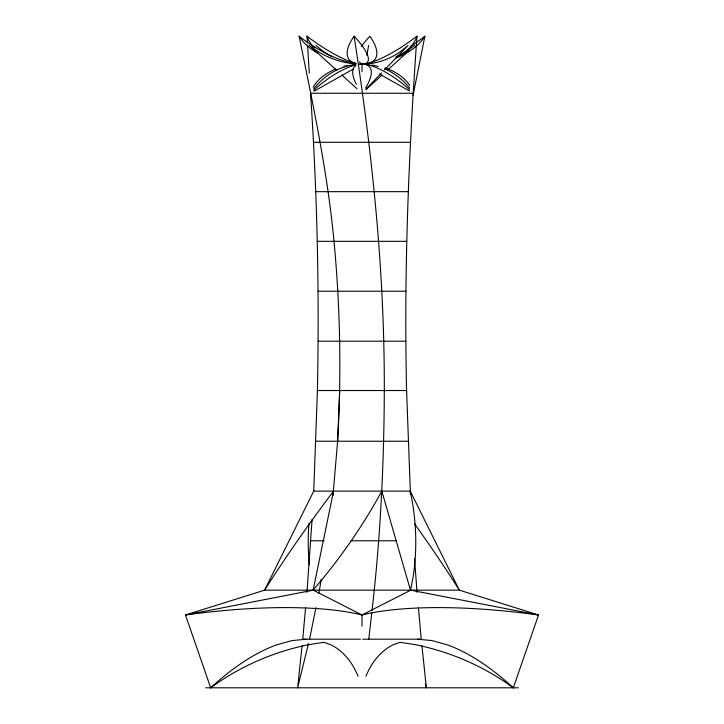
<?xml version="1.0" encoding="UTF-8"?>
<svg xmlns="http://www.w3.org/2000/svg" width="724" height="724" viewBox="0 0 724 724"><rect width="100%" height="100%" fill="white"/><g stroke="black" fill="none" stroke-linecap="round" stroke-linejoin="round"><path stroke-width="1.09" d="M406.607 391.232C403.793 272.794 408.58 154.33 416.979 36.2A61.911 15.53 -36.8 0 1 362 64.137A61.911 23.349 33.2 0 1 359.982 64.083M384.299 390.526C384.055 463.903 380.444 537.317 372.082 610.232M317.393 391.232C319.456 291.872 317.257 192.421 310.515 93.26L413.485 93.26M358.09 676.252A240.015 108.582 -61.5 0 0 330.922 644.794L323.927 642.297L307.899 644.794A240.015 217.173 0 0 0 210.684 687.8L185.471 615.002L264.586 590.169L313.745 491.107L317.411 390.526L406.589 390.526L410.454 494.492M333.013 495.524L337.61 441.233L339.701 390.526M337.61 441.233C341.493 374.625 340.289 307.763 333.999 241.336C327.565 172.149 312.922 104.184 299.121 36.2A61.911 23.349 33.2 0 0 355.611 63.64M306.949 592.404L312.08 519.325M305.546 608.006L302.75 639.202L360.471 639.202M302.053 645.835L297.636 687.8L308.487 643.527M368.788 639.202L371.828 612.459M321.284 579.2L318.841 593.445M368.634 45.377L367.575 51.368A97.957 11.303 -90 0 1 366.715 55.214M413.051 95.441L424.879 36.2A61.911 23.349 -33.2 0 1 410.58 46.273M309.537 639.202L315.963 607.608M365.91 676.252A240.015 108.582 61.5 0 1 393.078 644.794L400.073 642.297L416.101 644.794A240.015 217.173 0 0 1 513.316 687.8L538.529 615.002L459.414 590.169L264.586 590.169L271.871 578.82A374.806 82.156 -51 0 1 333.547 491.107L313.13 590.169L322.669 578.82A374.806 204.91 -42.8 0 0 381.81 491.107L410.481 590.169L412.798 578.82A374.806 287.066 17.1 0 0 410.255 491.107L313.745 491.107M365.91 89.197L381.548 72.97M384.679 69.721L408.137 45.377L400.815 51.368A97.957 78.617 -90 0 1 362 64.137A61.911 23.349 -33.2 0 1 359.828 64.065M366.19 89.459L382.1 75.015M387.964 69.703L408.906 50.698M414.762 45.377L406.39 51.368A97.957 89.912 90 0 1 395.956 56.888M314.397 91.061L353.258 69.079M362 615.002L410.707 590.169L538.529 615.002A222.214 57.621 8.9 0 0 362 615.002A222.214 57.621 -8.9 0 0 185.471 615.002L313.293 590.169L362 615.002L362 626.197M306.143 639.202L291.962 640.604L276.821 644.794A240.015 108.582 -61.5 0 0 210.684 687.8M313.51 142.284L410.49 142.284M315.773 191.67L408.227 191.67M317.293 241.336L406.707 241.336M318.071 291.211L405.929 291.211M318.108 341.203L405.892 341.203M315.936 441.233L408.065 441.233M310.813 540.783L324.171 540.783M350.878 540.783L396.499 540.783M362.715 639.202L421.25 639.202L418.454 608.006M205.643 687.8L518.357 687.8M417.857 639.202L432.038 640.604L447.179 644.794A240.015 108.582 61.5 0 1 513.316 687.8M379.485 74.029L409.603 91.061M315.863 45.377L323.185 51.368A97.957 78.617 90 0 0 332.316 56.888M336.877 70.463L309.238 45.377L317.61 51.368A97.957 89.912 90 0 0 355.674 63.893M341.9 75.015L356.977 88.699M410.255 491.107L459.351 590.169L452.129 578.82A374.806 82.156 51 0 0 414.617 523.914M425.305 683.483L426.364 687.8L421.947 645.835M365.593 87.921A52.662 18.426 -40.3 0 0 362 64.137A61.911 15.53 36.8 0 0 354.099 36.2C372.308 153.669 384.716 272.251 384.299 391.232M417.051 592.404L414.526 558.738M355.801 63.25A61.911 15.53 36.8 0 1 307.021 36.2L307.428 42.915M307.564 45.15L309.275 73.124M359.584 61.884A97.957 11.303 -90 0 0 362 64.137L362 71.812M313.646 90.328A52.662 18.426 -40.3 0 1 355.249 65.079M409.549 89.595A52.662 18.426 40.3 0 0 362 64.137A75.251 65.169 90 0 1 368.588 64.526M371.855 65.006A75.251 65.169 90 0 1 378.317 66.536M384.607 68.807A75.251 65.169 90 0 1 409.639 88.038M356.344 84.292A52.662 18.426 40.3 0 1 355.946 65.603M313.691 88.88A75.251 65.169 -90 0 1 355.412 64.526M313.121 87.269A52.662 36.852 0 0 1 335.791 69.024M343.936 66.373A52.662 36.852 0 0 1 347.031 65.658M353.348 64.635A52.662 36.852 0 0 1 355.502 64.418M369.602 63.839A61.911 38.87 5.4 0 1 362 64.137A52.662 36.852 0 0 1 368.498 64.418M385.05 67.857A52.662 36.852 0 0 1 409.694 85.36M365.213 63.974A61.911 23.349 33.2 0 0 369.901 36.2A61.911 15.53 -36.8 0 0 361.276 46.562M370.697 63.25A61.911 23.349 -33.2 0 1 365.077 64.011M355.05 63.25A61.911 23.349 -33.2 0 1 354.099 36.2M424.879 36.2A61.911 38.87 -5.4 0 1 396.028 57.965M368.579 63.911A61.911 38.87 -5.4 0 1 362 64.137M353.33 63.739A61.911 38.87 -5.4 0 0 355.484 63.911A61.911 38.87 5.4 0 1 353.212 63.739M314.334 47.811A61.911 38.87 -5.4 0 1 307.021 36.2M416.979 36.2A61.911 38.87 5.4 0 1 397.648 56.382M318.261 53.458A61.911 38.87 5.4 0 1 299.121 36.2M356.371 63.884A97.957 78.617 90 0 1 354.117 63.649M368.326 63.893A97.957 89.912 90 0 1 359.891 64.11M309.365 564.856A374.806 287.066 -17.1 0 1 309.003 523.253"/></g></svg>
